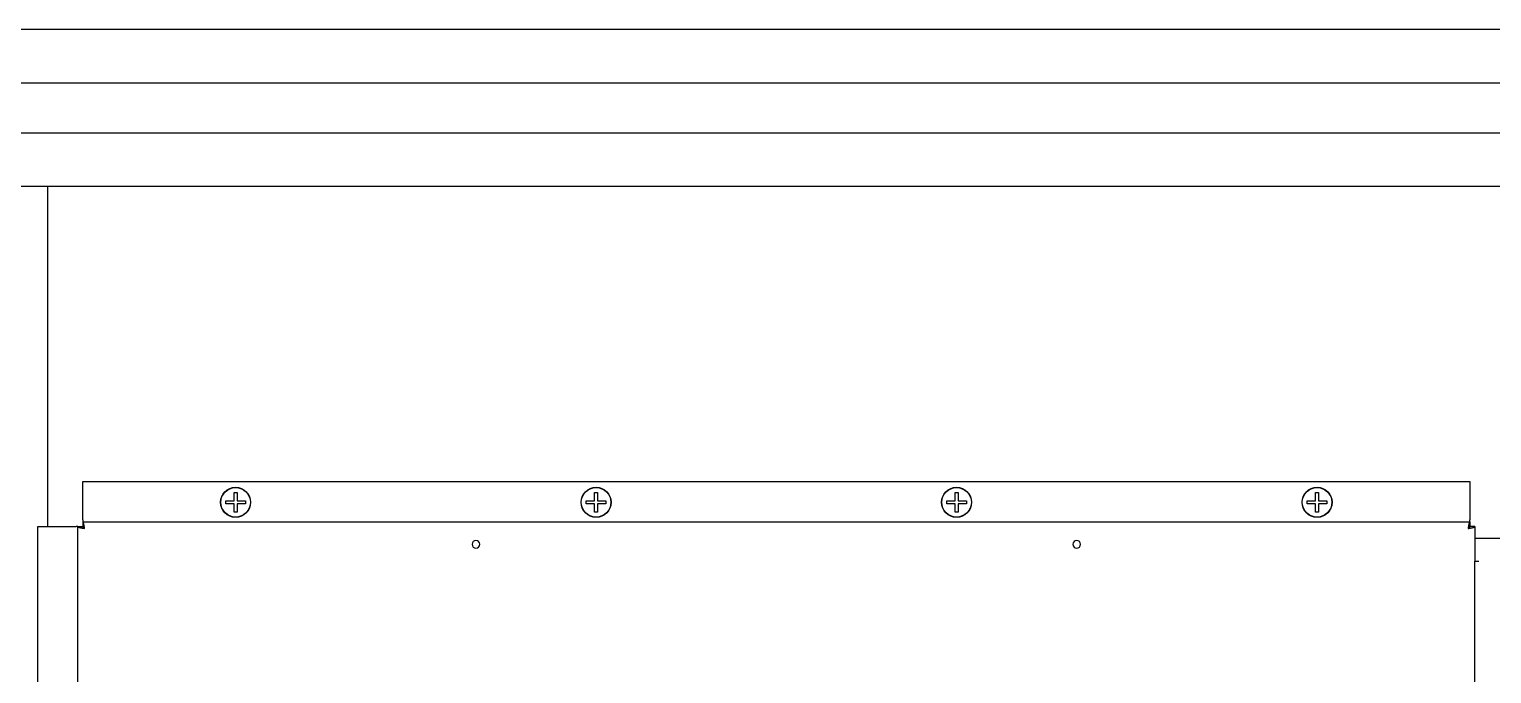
# Model space of a CAD drawing. Extents: x 0 to 216, y -5 to 280.
# Drawn here: x 100.62 to 124.96, y 213.94 to 224.67 of the extents above; entities that cross this region are included whole.
import ezdxf

# ---------------------------------------------------------------- set-up
doc = ezdxf.new("R2010")
doc.units = 0
doc.header["$LTSCALE"] = 10
doc.header["$MEASUREMENT"] = 0
for name, color, linetype in [('CADdetails-11-VERYFINE', 11, 'CONTINUOUS'), ('CADdetails-7-VERYFINE', 7, 'CONTINUOUS'), ('CADdetails-9-EXTRAFINE', 9, 'CONTINUOUS')]:
    doc.layers.add(name, color=color, linetype=linetype)
doc.styles.add('CADdetails-DIMENSIONS', font='ARIALN.TTF', dxfattribs={"height": 2})
doc.dimstyles.new('CADdetails-LEADER', dxfattribs={"dimtxt": 2.38, "dimasz": 2.38, "dimexe": 0.5, "dimexo": 1.5, "dimgap": 1, "dimtad": 0, "dimzin": 0, "dimdsep": 46, "dimtxsty": 'CADdetails-DIMENSIONS', "dimcen": 1, "dimclrd": 256, "dimclre": 256, "dimclrt": 256, "dimadec": 0, "dimazin": 0, "dimtfac": 1, "dimtdec": 4, "dimtofl": 0, "dimtmove": 0, "dimatfit": 3, "dimfxl": 1, "dimtolj": 1, "dimtzin": 0, "dimarcsym": 0})

msp = doc.modelspace()

# ---------------------------------------------------------------- linework, layer by layer
at = {"layer": 'CADdetails-11-VERYFINE', "linetype": 'Continuous', "extrusion": (-1, 6.12323e-17, 0)}
for p, q in [((101.512, 216.503), (101.512, 217.14)), ((101.512, 217.14), (124.598, 217.14)), ((124.598, 217.14), (124.598, 216.503)), ((101.512, 216.503), (101.512, 216.471)), ((101.512, 216.471), (101.512, 216.39)), ((101.512, 216.471), (124.598, 216.471)), ((124.598, 216.471), (124.598, 216.503)), ((124.598, 216.471), (124.598, 216.39)), ((100.761, 216.39), (101.399, 216.39)), ((100.761, 196.241), (100.761, 216.39)), ((101.43, 216.39), (101.399, 216.39)), ((101.43, 208.159), (101.43, 216.39)), ((101.43, 216.39), (101.511, 216.39)), ((124.68, 216.39), (124.599, 216.39)), ((124.68, 216.39), (124.68, 216.19)), ((124.68, 216.19), (124.68, 215.815)), ((130.347, 216.19), (124.68, 216.19)), ((124.68, 215.815), (124.746, 215.815)), ((124.68, 196.815), (124.68, 215.815))]:
    msp.add_line(p, q, dxfattribs=at)
at = {"layer": 'CADdetails-11-VERYFINE', "linetype": 'Continuous'}
for points, knots in [([(101.542, 216.359), (101.541, 216.366), (101.54, 216.374), (101.537, 216.388), (101.536, 216.395), (101.533, 216.409), (101.532, 216.415), (101.529, 216.427), (101.528, 216.433), (101.526, 216.444), (101.524, 216.448), (101.522, 216.456), (101.521, 216.46), (101.517, 216.468), (101.514, 216.471), (101.512, 216.471)], [0, 0, 0, 0, 0.000564029, 0.000564029, 0.001128058, 0.001128058, 0.001692087, 0.001692087, 0.002256116, 0.002256116, 0.002820145, 0.002820145, 0.003384174, 0.003384174, 0.004512232, 0.004512232, 0.004512232, 0.004512232]), ([(124.598, 216.471), (124.597, 216.471), (124.596, 216.471), (124.593, 216.468), (124.592, 216.466), (124.589, 216.46), (124.588, 216.457), (124.586, 216.448), (124.584, 216.444), (124.582, 216.433), (124.58, 216.428), (124.578, 216.415), (124.577, 216.409), (124.573, 216.389), (124.57, 216.374), (124.568, 216.359)], [0, 0, 0, 0, 0.000564029, 0.000564029, 0.001128058, 0.001128058, 0.001692087, 0.001692087, 0.002256116, 0.002256116, 0.002820145, 0.002820145, 0.003384174, 0.003384174, 0.004512232, 0.004512232, 0.004512232, 0.004512232]), ([(101.43, 216.39), (101.43, 216.388), (101.431, 216.387), (101.433, 216.385), (101.436, 216.383), (101.441, 216.381), (101.445, 216.379), (101.453, 216.377), (101.458, 216.376), (101.468, 216.373), (101.474, 216.372), (101.486, 216.369), (101.492, 216.368), (101.513, 216.364), (101.527, 216.362), (101.542, 216.359)], [0, 0, 0, 0, 0.000564029, 0.000564029, 0.001128058, 0.001128058, 0.001692087, 0.001692087, 0.002256116, 0.002256116, 0.002820145, 0.002820145, 0.003384174, 0.003384174, 0.004512232, 0.004512232, 0.004512232, 0.004512232]), ([(101.511, 216.39), (101.511, 216.387), (101.512, 216.385), (101.515, 216.379), (101.517, 216.377), (101.526, 216.369), (101.534, 216.364), (101.542, 216.359)], [0, 0, 0, 0, 0.00036436, 0.00036436, 0.00072872, 0.00072872, 0.00145744, 0.00145744, 0.00145744, 0.00145744]), ([(101.542, 216.359), (101.54, 216.363), (101.537, 216.367), (101.532, 216.375), (101.529, 216.378), (101.522, 216.387), (101.517, 216.39), (101.512, 216.39)], [0, 0, 0, 0, 0.00036436, 0.00036436, 0.00072872, 0.00072872, 0.00145744, 0.00145744, 0.00145744, 0.00145744]), ([(124.568, 216.359), (124.572, 216.362), (124.576, 216.364), (124.583, 216.369), (124.587, 216.372), (124.596, 216.379), (124.599, 216.384), (124.599, 216.39)], [0, 0, 0, 0, 0.00036436, 0.00036436, 0.00072872, 0.00072872, 0.00145744, 0.00145744, 0.00145744, 0.00145744]), ([(124.568, 216.359), (124.575, 216.36), (124.582, 216.362), (124.597, 216.364), (124.604, 216.365), (124.617, 216.368), (124.624, 216.369), (124.636, 216.372), (124.642, 216.373), (124.652, 216.376), (124.657, 216.377), (124.665, 216.379), (124.669, 216.381), (124.677, 216.384), (124.68, 216.387), (124.68, 216.39)], [0, 0, 0, 0, 0.000564029, 0.000564029, 0.001128058, 0.001128058, 0.001692087, 0.001692087, 0.002256116, 0.002256116, 0.002820145, 0.002820145, 0.003384174, 0.003384174, 0.004512232, 0.004512232, 0.004512232, 0.004512232]), ([(124.598, 216.39), (124.596, 216.39), (124.593, 216.39), (124.588, 216.386), (124.586, 216.384), (124.578, 216.375), (124.573, 216.367), (124.568, 216.359)], [0, 0, 0, 0, 0.00036436, 0.00036436, 0.00072872, 0.00072872, 0.00145744, 0.00145744, 0.00145744, 0.00145744])]:
    msp.add_open_spline(points, degree=3, knots=knots, dxfattribs=at)
at = {"layer": 'CADdetails-9-EXTRAFINE', "linetype": 'Continuous', "extrusion": (-1, 6.12323e-17, 0)}
for p, q in [((90.43, 224.67), (135.68, 224.67)), ((90.43, 223.78), (135.68, 223.78)), ((135.68, 222.94), (90.43, 222.94)), ((135.68, 222.05), (90.43, 222.05)), ((100.93, 216.39), (100.93, 222.05)), ((104.03, 216.82), (104.03, 216.959)), ((104.03, 216.959), (104.08, 216.959)), ((104.08, 216.959), (104.08, 216.82)), ((110.03, 216.82), (110.03, 216.959)), ((110.03, 216.959), (110.08, 216.959)), ((110.08, 216.959), (110.08, 216.82)), ((116.03, 216.82), (116.03, 216.959)), ((116.03, 216.959), (116.08, 216.959)), ((116.08, 216.959), (116.08, 216.82)), ((122.03, 216.82), (122.03, 216.959)), ((122.03, 216.959), (122.08, 216.959)), ((122.08, 216.959), (122.08, 216.82)), ((103.891, 216.795), (103.891, 216.82)), ((103.891, 216.82), (104.03, 216.82)), ((103.891, 216.77), (103.891, 216.795)), ((104.03, 216.77), (103.891, 216.77)), ((104.03, 216.631), (104.03, 216.77)), ((104.08, 216.82), (104.219, 216.82)), ((104.219, 216.77), (104.08, 216.77)), ((104.08, 216.77), (104.08, 216.631)), ((104.219, 216.82), (104.219, 216.795)), ((104.219, 216.795), (104.219, 216.77)), ((109.891, 216.795), (109.891, 216.82)), ((109.891, 216.82), (110.03, 216.82)), ((109.891, 216.77), (109.891, 216.795)), ((110.03, 216.77), (109.891, 216.77)), ((110.03, 216.631), (110.03, 216.77)), ((110.08, 216.82), (110.219, 216.82)), ((110.219, 216.77), (110.08, 216.77)), ((110.08, 216.77), (110.08, 216.631)), ((110.219, 216.82), (110.219, 216.795)), ((110.219, 216.795), (110.219, 216.77)), ((115.891, 216.795), (115.891, 216.82)), ((115.891, 216.82), (116.03, 216.82)), ((115.891, 216.77), (115.891, 216.795)), ((116.03, 216.77), (115.891, 216.77)), ((116.03, 216.631), (116.03, 216.77)), ((116.08, 216.82), (116.219, 216.82)), ((116.219, 216.77), (116.08, 216.77)), ((116.08, 216.77), (116.08, 216.631)), ((116.219, 216.82), (116.219, 216.795)), ((116.219, 216.795), (116.219, 216.77)), ((121.891, 216.795), (121.891, 216.82)), ((121.891, 216.82), (122.03, 216.82)), ((121.891, 216.77), (121.891, 216.795)), ((122.03, 216.77), (121.891, 216.77)), ((122.03, 216.631), (122.03, 216.77)), ((122.08, 216.82), (122.219, 216.82)), ((122.219, 216.77), (122.08, 216.77)), ((122.08, 216.77), (122.08, 216.631)), ((122.219, 216.82), (122.219, 216.795)), ((122.219, 216.795), (122.219, 216.77)), ((104.08, 216.631), (104.03, 216.631)), ((110.08, 216.631), (110.03, 216.631)), ((116.08, 216.631), (116.03, 216.631)), ((122.08, 216.631), (122.03, 216.631))]:
    msp.add_line(p, q, dxfattribs=at)
at = {"layer": 'CADdetails-9-EXTRAFINE', "linetype": 'Continuous', "extrusion": (0, 0, -1)}
for centre, radius, start, end in [((-104.055, 216.795), 0.25, 0, 180), ((-104.055, 216.795), 0.246, 0, 180), ((-110.055, 216.795), 0.25, 0, 180), ((-110.055, 216.795), 0.246, 0, 180), ((-116.055, 216.795), 0.25, 0, 180), ((-116.055, 216.795), 0.246, 0, 180), ((-122.055, 216.795), 0.25, 0, 180), ((-122.055, 216.795), 0.246, 0, 180), ((-104.055, 216.795), 0.25, 180, 0), ((-104.055, 216.795), 0.246, 180, 0), ((-110.055, 216.795), 0.25, 180, 0), ((-110.055, 216.795), 0.246, 180, 0), ((-116.055, 216.795), 0.25, 180, 0), ((-116.055, 216.795), 0.246, 180, 0), ((-122.055, 216.795), 0.25, 180, 0), ((-122.055, 216.795), 0.246, 180, 0)]:
    msp.add_arc(centre, radius, start, end, dxfattribs=at)
at = {"layer": 'CADdetails-9-EXTRAFINE', "linetype": 'Continuous'}
for centre, start, end in [((108.055, 216.096), 90, 270), ((108.055, 216.096), 270, 90), ((118.055, 216.096), 90, 270), ((118.055, 216.096), 270, 90)]:
    msp.add_arc(centre, 0.064, start, end, dxfattribs=at)

# ---------------------------------------------------------------- leaders
at = {"layer": 'CADdetails-7-VERYFINE', "annotation_type": 0, "has_hookline": 1, "hookline_direction": 0, "text_width": 19.599}
msp.add_leader([(122.326, 210.767), (136.854, 220.407), (138.778, 220.407)], dimstyle='CADdetails-LEADER', override={"dimgap": 1, "dimtad": 0}, dxfattribs=at)

doc.saveas('drawing.dxf')
